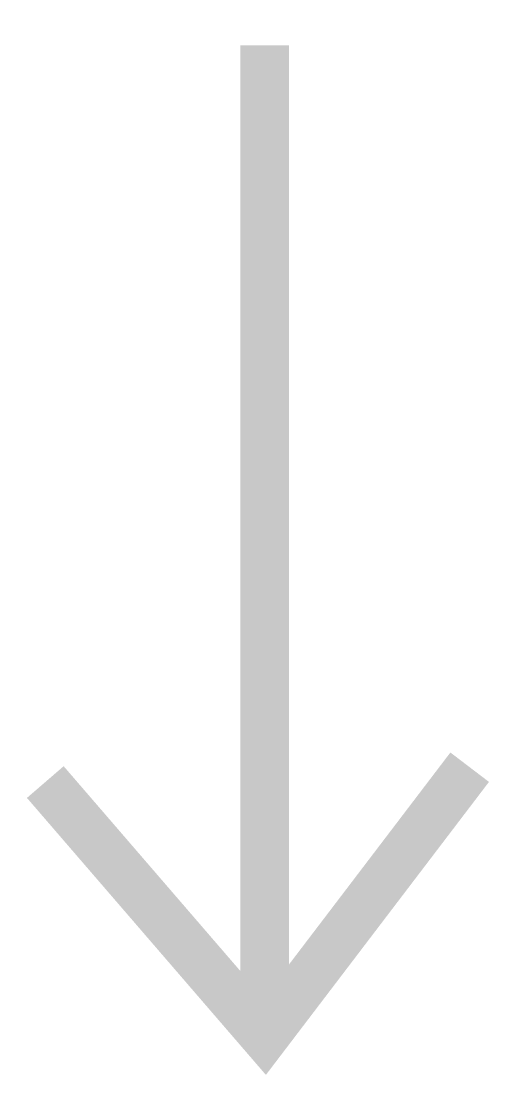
# Model space of a CAD drawing. Extents: x -0.04 to 0.93, y 0 to 2.18.
import ezdxf

# ---------------------------------------------------------------- set-up
doc = ezdxf.new("R2010")
doc.units = 0
doc.header["$MEASUREMENT"] = 0
doc.layers.get('0').update_dxf_attribs({"linetype": 'CONTINUOUS'})

msp = doc.modelspace()

# ---------------------------------------------------------------- linework, layer by layer
at = {"color": 7, "const_width": 0.1}
for points in [[(0.4597, 2.1254), (0.4597, 0.0833)], [(0.0074, 0.6074), (0.4597, 0.0833), (0.8822, 0.638)]]:
    msp.add_lwpolyline(points, dxfattribs=at)

doc.saveas('drawing.dxf')
